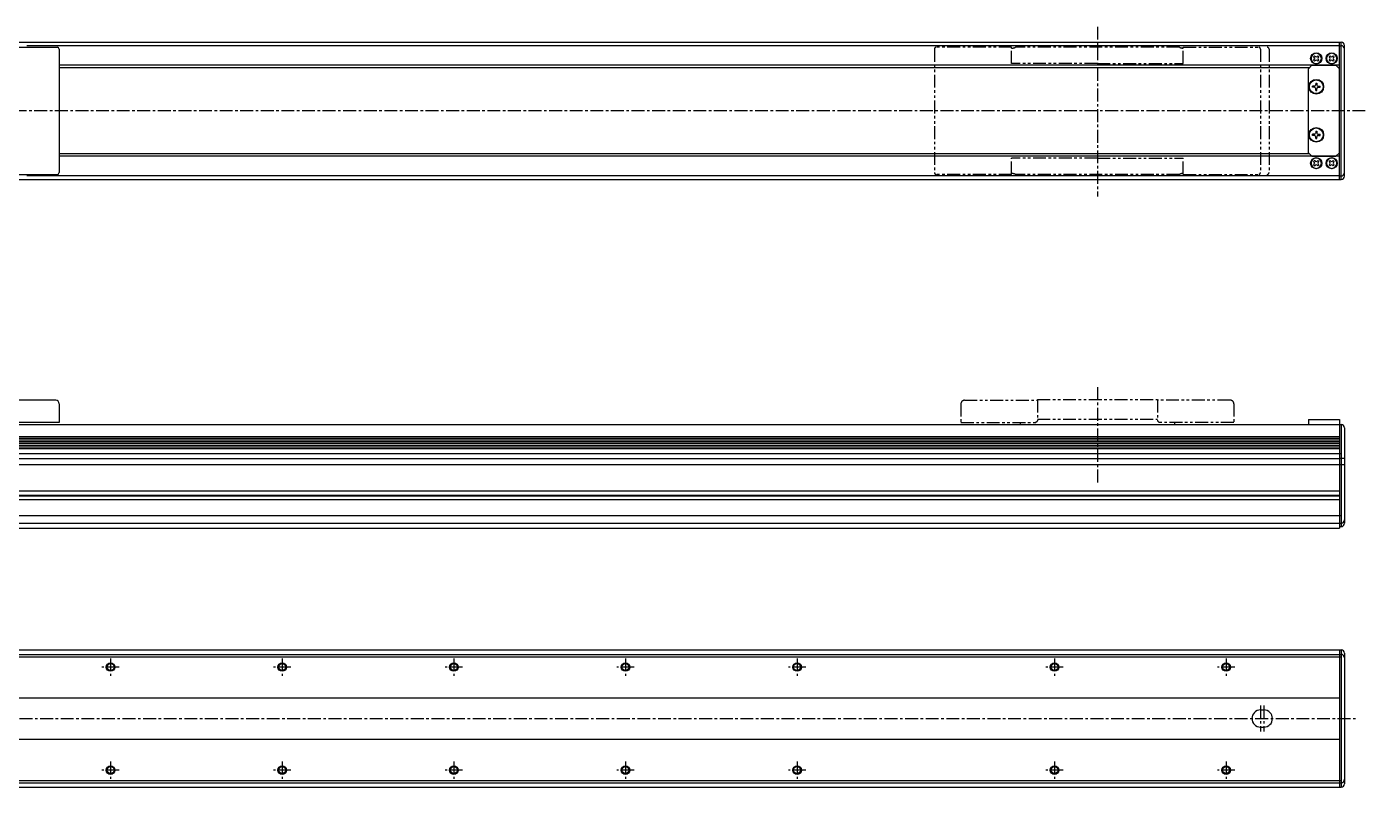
# Model space of a CAD drawing. Extents: x -805 to 472, y -205 to 306.
# Drawn here: x -308 to 472, y -137 to 306 of the extents above; entities that cross this region are included whole.
import ezdxf

# ---------------------------------------------------------------- set-up
doc = ezdxf.new("R2010")
doc.units = 0
for name, pattern in [('CENTER', [12, 7.5, -1.5, 1.5, -1.5]), ('CONTINOUS', [0]), ('PHANTOM', [15, 7.5, -1.5, 1.5, -1.5, 1.5, -1.5])]:
    doc.linetypes.add(name, pattern=pattern)
doc.layers.get('0').update_dxf_attribs({"linetype": 'CONTINUOUS'})
doc.layers.add('CENTER', color=1, linetype='CENTER')

msp = doc.modelspace()

# ---------------------------------------------------------------- linework, layer by layer
at = {"color": 7, "linetype": 'CONTINOUS'}
for p, q in [((-626.95, 296.81), (458.05, 296.81)), ((457.05, 216.81), (457.05, 296.81)), ((458.05, 216.81), (458.05, 296.81)), ((-333.95, 293.81), (-289.95, 293.81)), ((457.05, 294.73), (-307.8, 294.73)), ((-288.95, 292.81), (-288.95, 220.81)), ((442.01, 288.24), (442.61, 288.84)), ((442.61, 288.84), (443.03, 288.43)), ((444.07, 288.43), (444.49, 288.84)), ((444.49, 288.84), (445.09, 288.24)), ((451.01, 288.24), (451.61, 288.84)), ((451.61, 288.84), (452.03, 288.43)), ((453.07, 288.43), (453.49, 288.84)), ((453.49, 288.84), (454.09, 288.24)), ((457.05, 294.73), (458.05, 294.73)), ((460.05, 218.81), (460.05, 294.81)), ((457.05, 283.31), (-288.95, 283.31)), ((439.55, 281.81), (-288.95, 281.81)), ((439.05, 281.31), (441.05, 283.31)), ((439.05, 232.31), (439.05, 281.31)), ((441.05, 283.31), (455.05, 283.31)), ((442.42, 287.83), (442.01, 288.24)), ((442.01, 286.37), (442.42, 286.78)), ((442.61, 285.77), (442.01, 286.37)), ((443.03, 286.18), (442.61, 285.77)), ((444.49, 285.77), (444.07, 286.18)), ((445.09, 286.37), (444.49, 285.77)), ((445.09, 288.24), (444.68, 287.83)), ((444.68, 286.78), (445.09, 286.37)), ((451.42, 287.83), (451.01, 288.24)), ((451.01, 286.37), (451.42, 286.78)), ((451.61, 285.77), (451.01, 286.37)), ((452.03, 286.18), (451.61, 285.77)), ((453.49, 285.77), (453.07, 286.18)), ((454.09, 286.37), (453.49, 285.77)), ((454.09, 288.24), (453.68, 287.83)), ((453.68, 286.78), (454.09, 286.37)), ((457.05, 281.31), (455.05, 283.31)), ((457.05, 232.31), (457.05, 281.31)), ((443.24, 273.01), (443.24, 272.06)), ((443.24, 273.01), (443.86, 273.01)), ((443.86, 273.01), (443.86, 272.06)), ((441.35, 270.49), (441.35, 271.12)), ((442.3, 271.12), (441.35, 271.12)), ((442.3, 270.49), (441.35, 270.49)), ((443.24, 268.61), (443.24, 269.55)), ((443.24, 268.61), (443.86, 268.61)), ((443.86, 268.61), (443.86, 269.55)), ((444.8, 271.12), (445.75, 271.12)), ((444.8, 270.49), (445.75, 270.49)), ((445.75, 270.49), (445.75, 271.12)), ((441.35, 242.49), (441.35, 243.12)), ((442.3, 243.12), (441.35, 243.12)), ((442.3, 242.49), (441.35, 242.49)), ((443.24, 245.01), (443.24, 244.06)), ((443.24, 245.01), (443.86, 245.01)), ((443.86, 245.01), (443.86, 244.06)), ((444.8, 243.12), (445.75, 243.12)), ((444.8, 242.49), (445.75, 242.49)), ((445.75, 242.49), (445.75, 243.12)), ((443.24, 240.61), (443.24, 241.55)), ((443.24, 240.61), (443.86, 240.61)), ((443.86, 240.61), (443.86, 241.55)), ((439.55, 231.81), (-288.95, 231.81)), ((457.05, 230.31), (-288.95, 230.31)), ((441.05, 230.31), (439.05, 232.31)), ((441.05, 230.31), (455.05, 230.31)), ((442.61, 227.84), (442.01, 227.24)), ((442.01, 227.24), (442.42, 226.83)), ((443.03, 227.43), (442.61, 227.84)), ((444.49, 227.84), (444.07, 227.43)), ((445.09, 227.24), (444.49, 227.84)), ((444.68, 226.83), (445.09, 227.24)), ((451.61, 227.84), (451.01, 227.24)), ((451.01, 227.24), (451.42, 226.83)), ((452.03, 227.43), (451.61, 227.84)), ((453.49, 227.84), (453.07, 227.43)), ((454.09, 227.24), (453.49, 227.84)), ((453.68, 226.83), (454.09, 227.24)), ((455.05, 230.31), (457.05, 232.31)), ((-333.95, 219.81), (-289.95, 219.81)), ((457.05, 218.88), (-307.8, 218.88)), ((442.42, 225.78), (442.01, 225.37)), ((442.01, 225.37), (442.61, 224.77)), ((442.61, 224.77), (443.03, 225.18)), ((444.07, 225.18), (444.49, 224.77)), ((444.49, 224.77), (445.09, 225.37)), ((445.09, 225.37), (444.68, 225.78)), ((451.42, 225.78), (451.01, 225.37)), ((451.01, 225.37), (451.61, 224.77)), ((451.61, 224.77), (452.03, 225.18)), ((453.07, 225.18), (453.49, 224.77)), ((453.49, 224.77), (454.09, 225.37)), ((454.09, 225.37), (453.68, 225.78)), ((457.05, 218.88), (458.05, 218.88)), ((-626.95, 216.81), (458.05, 216.81)), ((-290.95, 88.23), (-333.95, 88.23)), ((-288.95, 86.23), (-288.95, 75.23)), ((-626.95, 74.13), (458.05, 74.13)), ((-288.95, 75.23), (-332.95, 75.23)), ((439.05, 77.03), (457.05, 77.03)), ((439.05, 77.03), (439.05, 74.13)), ((457.05, 77.03), (457.05, 74.13)), ((457.05, 74.13), (457.05, 13.63)), ((458.05, 74.13), (458.05, 14.63)), ((460.05, 72.13), (460.05, 16.63)), ((-625.95, 67.11), (457.05, 67.11)), ((-625.95, 66.11), (457.05, 66.11)), ((-625.95, 65.12), (457.05, 65.12)), ((-625.95, 64.13), (457.05, 64.13)), ((-625.95, 63.14), (457.05, 63.14)), ((-626.95, 57.24), (458.05, 57.24)), ((-625.95, 62.14), (457.05, 62.14)), ((-625.95, 61.15), (457.05, 61.15)), ((-625.95, 60.16), (457.05, 60.16)), ((-625.95, 54.38), (457.05, 54.38)), ((-625.95, 50.88), (457.05, 50.88)), ((457.05, 54.53), (460.05, 54.53)), ((457.05, 50.73), (460.05, 50.73)), ((-628.95, 35.46), (457.05, 35.46)), ((-625.95, 32.93), (457.05, 32.93)), ((-625.95, 32.63), (457.05, 32.63)), ((-628.95, 30.39), (457.05, 30.39)), ((-626.95, 21.13), (458.05, 21.13)), ((-626.95, 16.63), (458.05, 16.63)), ((-625.95, 13.63), (457.05, 13.63)), ((457.05, 14.63), (458.05, 14.63)), ((-626.95, -57.16), (458.05, -57.16)), ((-626.95, -59.76), (458.05, -59.76)), ((-626.95, -61.16), (458.05, -61.16)), ((457.05, -57.16), (457.05, -137.16)), ((458.05, -57.16), (458.05, -137.16)), ((460.05, -59.16), (460.05, -135.16)), ((-625.95, -85.16), (457.05, -85.16)), ((411.05, -92.16), (413.05, -92.16)), ((-625.95, -109.16), (457.05, -109.16)), ((411.05, -102.16), (413.05, -102.16)), ((-626.95, -133.16), (458.05, -133.16)), ((-626.95, -134.56), (458.05, -134.56)), ((-626.95, -137.16), (458.05, -137.16))]:
    msp.add_line(p, q, dxfattribs=at)
at = {"color": 3, "linetype": 'PHANTOM'}
for p, q in [((221.05, 292.81), (221.05, 220.81)), ((266.05, 293.81), (222.05, 293.81)), ((266.05, 284.31), (266.05, 293.81)), ((363.87, 293.81), (268.23, 293.81)), ((366.05, 293.81), (410.05, 293.81)), ((366.05, 284.31), (366.05, 293.81)), ((411.05, 292.81), (411.05, 220.81)), ((416.05, 292.81), (416.05, 220.81)), ((316.05, 284.31), (266.05, 284.31)), ((316.05, 284.31), (366.05, 284.31)), ((316.05, 229.31), (266.05, 229.31)), ((266.05, 219.81), (266.05, 229.31)), ((316.05, 229.31), (366.05, 229.31)), ((366.05, 219.81), (366.05, 229.31)), ((266.05, 219.81), (222.05, 219.81)), ((363.87, 219.81), (268.23, 219.81)), ((366.05, 219.81), (410.05, 219.81)), ((236.55, 86.23), (236.55, 75.23)), ((238.55, 88.23), (281.05, 88.23)), ((281.05, 88.63), (351.05, 88.63)), ((281.05, 88.63), (281.05, 76.23)), ((351.05, 88.63), (351.05, 76.23)), ((393.55, 88.23), (351.05, 88.23)), ((395.55, 86.23), (395.55, 75.23)), ((236.55, 75.23), (280.05, 75.23)), ((271.05, 75.23), (271.05, 74.13)), ((280.05, 75.23), (281.05, 76.23)), ((281.05, 77.16), (351.05, 77.16)), ((352.05, 75.23), (351.05, 76.23)), ((395.55, 75.23), (352.05, 75.23)), ((361.05, 75.23), (361.05, 74.13))]:
    msp.add_line(p, q, dxfattribs=at)
at = {"color": 7, "linetype": 'CONTINOUS'}
for centre, radius in [((443.55, 287.31), 3.25), ((452.55, 287.31), 3.25), ((443.55, 270.81), 4.3), ((443.55, 270.81), 4), ((443.55, 242.81), 4.3), ((443.55, 242.81), 4), ((443.55, 226.31), 3.25), ((452.55, 226.31), 3.25), ((-258.95, -67.16), 2.5), ((-258.95, -67.16), 2), ((-158.95, -67.16), 2.5), ((-158.95, -67.16), 2), ((-58.95, -67.16), 2.5), ((-58.95, -67.16), 2), ((41.05, -67.16), 2.5), ((41.05, -67.16), 2), ((141.05, -67.16), 2.5), ((141.05, -67.16), 2), ((291.05, -67.16), 2.5), ((291.05, -67.16), 2), ((391.05, -67.16), 2.5), ((391.05, -67.16), 2), ((-258.95, -127.16), 2.5), ((-158.95, -127.16), 2.5), ((-58.95, -127.16), 2.5), ((41.05, -127.16), 2.5), ((141.05, -127.16), 2.5), ((291.05, -127.16), 2.5), ((391.05, -127.16), 2.5), ((-258.95, -127.16), 2), ((-158.95, -127.16), 2), ((-58.95, -127.16), 2), ((41.05, -127.16), 2), ((141.05, -127.16), 2), ((291.05, -127.16), 2), ((391.05, -127.16), 2)]:
    msp.add_circle(centre, radius, dxfattribs=at)
for centre, radius, start, end in [((458.05, 294.81), 2, 0, 90), ((-289.95, 292.81), 1, 0, 90), ((443.55, 287.31), 3, 0.00029, 0), ((452.55, 287.31), 3, 0.00029, 0), ((458.05, 292.73), 2, 0, 90), ((441.9, 287.31), 0.742, 315, 44.99994), ((443.55, 288.95), 0.742, 225, 314.99996), ((443.55, 285.66), 0.742, 44.99997, 134.99995), ((445.2, 287.31), 0.742, 134.99996, 224.99995), ((450.9, 287.31), 0.742, 315, 44.99994), ((452.55, 288.95), 0.742, 225, 314.99996), ((452.55, 285.66), 0.742, 44.99997, 134.99995), ((454.2, 287.31), 0.742, 134.99996, 224.99995), ((442.3, 272.06), 0.94, 269.99996, 0), ((442.3, 269.55), 0.94, 0.00003, 90.00006), ((444.8, 272.06), 0.94, 179.99998, 270.00002), ((444.8, 269.55), 0.94, 90.00001, 180.00005), ((442.3, 244.06), 0.94, 269.99996, 0), ((442.3, 241.55), 0.94, 0.00003, 90.00006), ((444.8, 244.06), 0.94, 179.99998, 270.00002), ((444.8, 241.55), 0.94, 90.00001, 180.00005), ((443.55, 226.31), 3, 0, 359.99971), ((441.9, 226.31), 0.742, 315.00006, 45), ((443.55, 227.95), 0.742, 225.00005, 315.00003), ((445.2, 226.31), 0.742, 135.00005, 225.00004), ((452.55, 226.31), 3, 0, 359.99971), ((450.9, 226.31), 0.742, 315.00006, 45), ((452.55, 227.95), 0.742, 225.00005, 315.00003), ((454.2, 226.31), 0.742, 135.00005, 225.00004), ((-289.95, 220.81), 1, 270, 0), ((443.55, 224.66), 0.742, 45.00004, 135), ((452.55, 224.66), 0.742, 45.00004, 135), ((458.05, 220.88), 2, 270, 0), ((458.05, 218.81), 2, 270, 0), ((-290.95, 86.23), 2, 0, 90), ((458.05, 72.13), 2, 0, 90), ((458.05, 18.63), 2, 270, 0), ((458.05, 16.63), 2, 270, 0), ((458.05, -59.16), 2, 0, 90), ((458.05, -61.76), 2, 0, 90), ((411.05, -97.16), 5, 90, 270), ((413.05, -97.16), 5, 270, 90), ((458.05, -132.56), 2, 270, 0), ((458.05, -135.16), 2, 270, 0)]:
    msp.add_arc(centre, radius, start, end, dxfattribs=at)
at = {"color": 3, "linetype": 'PHANTOM'}
for centre, radius, start, end in [((222.05, 292.81), 1, 90, 180), ((266.05, 298.31), 5, 270, 295.84193), ((366.05, 298.31), 5, 244.15807, 270), ((410.05, 292.81), 1, 0, 90), ((415.05, 292.81), 1, 0, 90), ((222.05, 220.81), 1, 180, 270), ((266.05, 215.31), 5, 64.15807, 90), ((366.05, 215.31), 5, 90, 115.84193), ((410.05, 220.81), 1, 270, 0), ((415.05, 220.81), 1, 270, 0), ((238.55, 86.23), 2, 90, 180), ((393.55, 86.23), 2, 0, 90)]:
    msp.add_arc(centre, radius, start, end, dxfattribs=at)
at = {"layer": 'CENTER', "color": 1, "linetype": 'CENTER'}
for p, q in [((316.05, 305.76), (316.05, 206.99)), ((472.1, 256.81), (-663.47, 256.81)), ((316.05, 95.83), (316.05, 39.25)), ((-258.95, -62.12), (-258.95, -72.2)), ((-158.95, -62.12), (-158.95, -72.2)), ((-58.95, -62.12), (-58.95, -72.2)), ((41.05, -62.12), (41.05, -72.2)), ((141.05, -62.12), (141.05, -72.2)), ((291.05, -62.12), (291.05, -72.2)), ((391.05, -62.12), (391.05, -72.2)), ((-253.91, -67.16), (-263.99, -67.16)), ((-153.91, -67.16), (-163.99, -67.16)), ((-53.91, -67.16), (-63.99, -67.16)), ((46.09, -67.16), (36.01, -67.16)), ((146.09, -67.16), (136.01, -67.16)), ((296.09, -67.16), (286.01, -67.16)), ((396.09, -67.16), (386.01, -67.16)), ((411.05, -89.62), (411.05, -104.7)), ((413.05, -89.62), (413.05, -104.7)), ((-671.98, -97.16), (467.98, -97.16)), ((-258.95, -122.12), (-258.95, -132.2)), ((-158.95, -122.12), (-158.95, -132.2)), ((-58.95, -122.12), (-58.95, -132.2)), ((41.05, -122.12), (41.05, -132.2)), ((141.05, -122.12), (141.05, -132.2)), ((291.05, -122.12), (291.05, -132.2)), ((391.05, -122.12), (391.05, -132.2)), ((-253.91, -127.16), (-263.99, -127.16)), ((-153.91, -127.16), (-163.99, -127.16)), ((-53.91, -127.16), (-63.99, -127.16)), ((46.09, -127.16), (36.01, -127.16)), ((146.09, -127.16), (136.01, -127.16)), ((296.09, -127.16), (286.01, -127.16)), ((396.09, -127.16), (386.01, -127.16))]:
    msp.add_line(p, q, dxfattribs=at)

doc.saveas('drawing.dxf')
